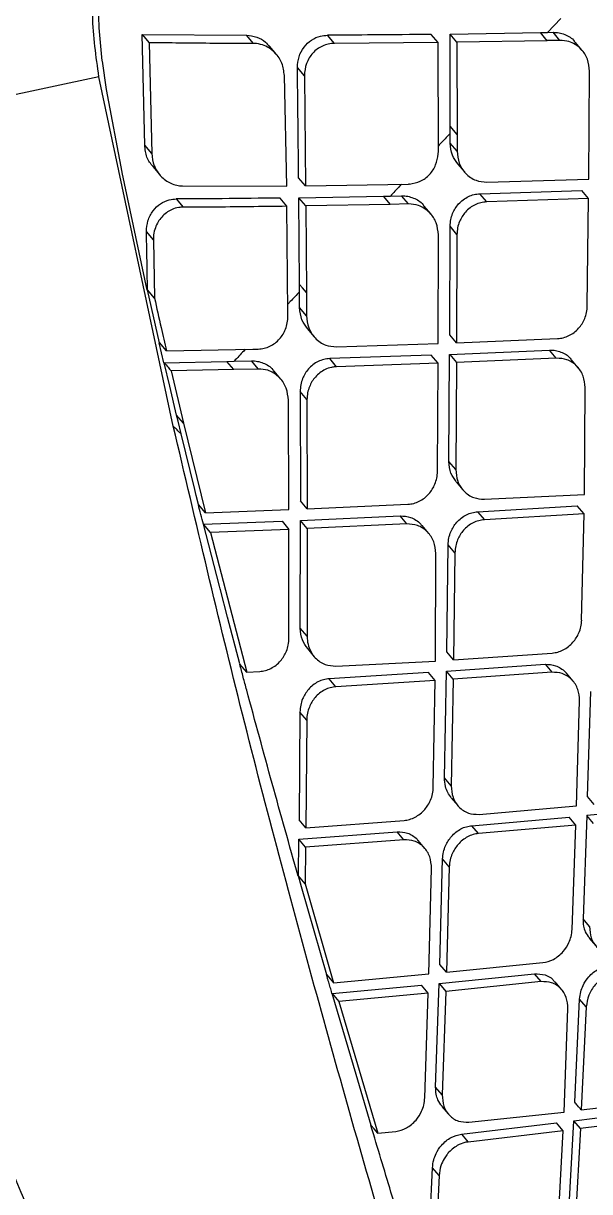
# Model space of a CAD drawing. Extents: x 0 to 84, y -21 to 126.
# Drawn here: x 8.492 to 9.404, y 63.397 to 65.278 of the extents above; entities that cross this region are included whole.
import ezdxf

# ---------------------------------------------------------------- set-up
doc = ezdxf.new("R2010")
doc.units = 0
doc.header["$MEASUREMENT"] = 0
doc.layers.add('1', color=4, linetype='Continuous')

# ---------------------------------------------------------------- blocks, each defined once
blk = doc.blocks.new('PRODIGY')
at = {"layer": '1', "color": 3, "linetype": 'Continuous', "lineweight": 25}
for p, q in [((9.3578, 65.286), (9.336, 65.2635)), ((8.6836, 65.2602), (8.8514, 65.2589)), ((8.6875, 65.0819), (8.6836, 65.2602)), ((8.6836, 65.2602), (8.6949, 65.2468)), ((8.8626, 65.2456), (8.8513, 65.259)), ((8.9929, 65.2458), (8.9818, 65.259)), ((9.1601, 65.2473), (9.149, 65.2604)), ((9.1792, 65.2608), (9.3249, 65.2633)), ((9.1794, 65.1122), (9.1792, 65.2608)), ((9.1903, 65.2477), (9.1793, 65.2608)), ((9.3249, 65.2633), (9.336, 65.2635)), ((9.3359, 65.2502), (9.3249, 65.2633)), ((9.3361, 65.2635), (9.3451, 65.2637)), ((9.3561, 65.2507), (9.3451, 65.2637)), ((8.6949, 65.2468), (8.6988, 65.0686)), ((8.8998, 65.2279), (8.8886, 65.2411)), ((9.1601, 65.2473), (8.9929, 65.2458)), ((9.1604, 65.0715), (9.1601, 65.2473)), ((9.3359, 65.2502), (9.1903, 65.2477)), ((9.1903, 65.2477), (9.1905, 65.0992)), ((9.3561, 65.2507), (9.3359, 65.2503)), ((9.3922, 65.2342), (9.3813, 65.2472)), ((8.6258, 65.1716), (8.6193, 65.217)), ((8.9446, 65.1937), (8.9334, 65.207)), ((9.4026, 65.0274), (9.404, 65.201)), ((8.6138, 65.1921), (7.8525, 65.0302)), ((8.7335, 64.6294), (8.6138, 65.1921)), ((8.9162, 65.0158), (8.9125, 65.1941)), ((8.9446, 65.1937), (8.9465, 65.0162)), ((8.651, 65.0384), (8.6258, 65.1716)), ((9.1905, 65.0992), (9.1794, 65.1123)), ((9.1794, 65.1008), (9.1794, 65.1122)), ((9.1794, 65.0852), (9.1794, 65.1008)), ((9.1905, 65.0722), (9.1794, 65.0852)), ((8.6988, 65.0686), (8.6875, 65.0819)), ((9.1603, 65.0677), (9.1605, 65.0715)), ((8.7004, 65.0473), (8.7117, 65.034)), ((9.1914, 65.0518), (9.2024, 65.0387)), ((8.6917, 64.8485), (8.651, 65.0381)), ((8.9465, 65.0162), (8.9354, 65.0293)), ((9.2385, 65.0223), (9.4026, 65.0274)), ((8.7485, 65.0162), (8.9162, 65.0158)), ((8.9465, 65.0162), (9.1123, 65.0192)), ((9.114, 65.0193), (9.1123, 65.0192)), ((9.2274, 65.0036), (9.3914, 65.0089)), ((9.4023, 64.9959), (9.3914, 65.0089)), ((8.7383, 64.9953), (8.7495, 64.982)), ((8.9166, 64.9835), (8.9055, 64.9967)), ((8.9357, 64.9971), (9.0718, 64.9997)), ((8.9368, 64.8576), (8.9357, 64.9972)), ((8.9468, 64.984), (8.9357, 64.9972)), ((9.0717, 64.9997), (9.0828, 64.9866)), ((9.0718, 64.9997), (9.0831, 64.9999)), ((9.0831, 64.9999), (9.1013, 65.0003)), ((9.1124, 64.9873), (9.1013, 65.0003)), ((9.2384, 64.9906), (9.2274, 65.0036)), ((9.4023, 64.9959), (9.2384, 64.9906)), ((9.4003, 64.8229), (9.4023, 64.9959)), ((8.9181, 64.813), (8.9166, 64.9835)), ((9.0828, 64.9866), (8.9468, 64.984)), ((8.9468, 64.984), (8.9479, 64.8445)), ((9.1124, 64.9873), (9.0828, 64.9866)), ((9.1486, 64.9707), (9.1375, 64.9838)), ((8.7016, 64.9295), (8.6903, 64.9428)), ((9.1601, 64.7625), (9.1605, 64.9373)), ((9.1788, 64.7766), (9.1793, 64.9512)), ((9.1903, 64.9382), (9.1793, 64.9512)), ((9.1903, 64.9382), (9.1897, 64.7636)), ((8.7016, 64.9295), (8.7033, 64.8354)), ((8.9369, 64.8458), (8.9368, 64.8576)), ((8.7114, 64.7638), (8.6921, 64.8487)), ((8.7033, 64.8354), (8.6921, 64.8487)), ((8.937, 64.8202), (8.9369, 64.8458)), ((8.9479, 64.8445), (8.9481, 64.8071)), ((8.9481, 64.8071), (8.937, 64.8202)), ((8.9492, 64.7865), (8.9603, 64.7734)), ((8.7185, 64.7315), (8.711, 64.7635)), ((8.7225, 64.7506), (8.7114, 64.7639)), ((9.1897, 64.7636), (9.1788, 64.7766)), ((9.1897, 64.7636), (9.3524, 64.7704)), ((8.7225, 64.7506), (8.8618, 64.7534)), ((8.9964, 64.757), (9.1601, 64.7624)), ((9.1775, 64.5727), (9.1786, 64.7449)), ((9.1786, 64.7449), (9.3396, 64.7518)), ((9.1787, 64.7449), (9.1896, 64.7319)), ((9.3504, 64.7389), (9.3395, 64.7518)), ((8.7185, 64.7316), (8.8198, 64.7336)), ((8.7277, 64.6938), (8.7189, 64.7316)), ((8.8198, 64.7336), (8.8314, 64.7339)), ((8.8309, 64.7204), (8.8198, 64.7336)), ((8.8314, 64.7339), (8.8596, 64.7345)), ((8.8707, 64.7214), (8.8596, 64.7345)), ((9.149, 64.7437), (8.9855, 64.7381)), ((8.9965, 64.725), (8.9855, 64.7381)), ((9.16, 64.7308), (8.9965, 64.725)), ((9.16, 64.7308), (9.149, 64.7437)), ((9.159, 64.5566), (9.16, 64.7308)), ((9.1896, 64.7319), (9.1884, 64.5597)), ((9.3504, 64.7389), (9.1896, 64.7319)), ((9.3857, 64.7235), (9.3748, 64.7363)), ((8.8309, 64.7204), (8.73, 64.7183)), ((8.73, 64.7183), (8.75, 64.6341)), ((8.8707, 64.7214), (8.8309, 64.7204)), ((8.9069, 64.7048), (8.8959, 64.7179)), ((8.7389, 64.6473), (8.7277, 64.6938)), ((9.3956, 64.5191), (9.3969, 64.6914)), ((8.9198, 64.495), (8.919, 64.6712)), ((8.9378, 64.6852), (8.9383, 64.5093)), ((8.9488, 64.6721), (8.9378, 64.6852)), ((8.9488, 64.6721), (8.9493, 64.4963)), ((8.75, 64.6341), (8.7388, 64.6473)), ((8.7412, 64.6374), (8.7389, 64.6473)), ((8.7462, 64.6169), (8.7413, 64.6373)), ((8.75, 64.6341), (8.7853, 64.49)), ((8.7682, 64.5274), (8.7461, 64.617)), ((9.1884, 64.5597), (9.1775, 64.5727)), ((9.1889, 64.5399), (9.1998, 64.527)), ((8.7706, 64.5176), (8.7682, 64.5274)), ((9.2345, 64.5116), (9.3956, 64.5191)), ((8.7742, 64.5033), (8.7706, 64.5176)), ((8.7853, 64.49), (8.7743, 64.5031)), ((8.9493, 64.4962), (8.9383, 64.5093)), ((8.9493, 64.4962), (9.1115, 64.5036)), ((9.2237, 64.4914), (9.3841, 64.5008)), ((9.395, 64.488), (9.3841, 64.5008)), ((8.7853, 64.49), (8.9197, 64.495)), ((8.9383, 64.4774), (9.0988, 64.4849)), ((9.1097, 64.4719), (9.0988, 64.4849)), ((9.2237, 64.4914), (9.2346, 64.4786)), ((9.395, 64.488), (9.2346, 64.4786)), ((9.3912, 64.3171), (9.395, 64.488)), ((8.7821, 64.4713), (8.9088, 64.4762)), ((8.8078, 64.3719), (8.7823, 64.4714)), ((8.7934, 64.4582), (8.7823, 64.4713)), ((8.9198, 64.4631), (8.7934, 64.4582)), ((8.9088, 64.4762), (8.9198, 64.4631)), ((8.9198, 64.2879), (8.9198, 64.4631)), ((8.9381, 64.304), (8.9383, 64.4774)), ((8.9493, 64.4644), (8.9384, 64.4774)), ((8.9493, 64.4644), (8.9491, 64.2911)), ((9.1097, 64.4719), (8.9493, 64.4644)), ((9.1449, 64.4565), (9.1341, 64.4694)), ((8.7934, 64.4582), (8.8519, 64.2332)), ((9.1739, 64.2658), (9.1762, 64.4384)), ((9.187, 64.4255), (9.1762, 64.4384)), ((9.187, 64.4255), (9.1847, 64.253)), ((9.1558, 64.251), (9.1563, 64.4243)), ((8.809, 64.3673), (8.8078, 64.3718)), ((8.8094, 64.3657), (8.809, 64.3673)), ((8.8209, 64.3218), (8.8094, 64.3657)), ((8.8409, 64.2463), (8.8209, 64.3218)), ((8.9491, 64.2911), (8.9381, 64.304)), ((8.9497, 64.2711), (8.9606, 64.2581)), ((9.1847, 64.2529), (9.1739, 64.2658)), ((9.1847, 64.2529), (9.3438, 64.264)), ((8.8519, 64.2332), (8.8409, 64.2462)), ((8.9953, 64.2428), (9.1558, 64.251)), ((9.1734, 64.2345), (9.3323, 64.2458)), ((9.3323, 64.2458), (9.343, 64.233)), ((8.8519, 64.2332), (8.8727, 64.2343)), ((9.1445, 64.2326), (8.9846, 64.2225)), ((8.9955, 64.2096), (8.9846, 64.2225)), ((9.1553, 64.2198), (8.9955, 64.2096)), ((9.1553, 64.2198), (9.1445, 64.2326)), ((9.1523, 64.048), (9.1553, 64.2198)), ((9.1702, 64.063), (9.1734, 64.2345)), ((9.1842, 64.2217), (9.1734, 64.2345)), ((9.1842, 64.2217), (9.181, 64.0502)), ((9.343, 64.233), (9.1842, 64.2217)), ((9.3773, 64.2187), (9.3666, 64.2315)), ((9.4006, 64.0328), (9.4058, 64.2019)), ((9.3829, 64.0176), (9.3879, 64.1869)), ((8.9375, 64.1689), (8.936, 63.9954)), ((8.9484, 64.156), (8.9375, 64.1689)), ((8.9484, 64.156), (8.9469, 63.9826)), ((9.181, 64.0502), (9.1702, 64.063)), ((9.181, 64.031), (9.1917, 64.0182)), ((9.4113, 64.0201), (9.4006, 64.0328)), ((9.2259, 64.0041), (9.3829, 64.0176)), ((9.5541, 64.0167), (9.3996, 64.0022)), ((8.9469, 63.9826), (8.936, 63.9954)), ((8.9469, 63.9826), (9.1052, 63.9944)), ((9.2144, 63.9859), (9.3712, 63.9996)), ((9.3819, 63.9869), (9.3712, 63.9996)), ((9.3996, 64.0022), (9.3934, 63.8359)), ((9.4103, 63.9895), (9.3996, 64.0022)), ((8.9356, 63.964), (9.0939, 63.976)), ((9.1046, 63.9633), (9.0939, 63.976)), ((9.2251, 63.9732), (9.2144, 63.9859)), ((9.3819, 63.9869), (9.2251, 63.9732)), ((9.3758, 63.8188), (9.3819, 63.9869)), ((8.9349, 63.9049), (8.9356, 63.964)), ((8.9465, 63.9512), (8.9356, 63.964)), ((9.1046, 63.9633), (8.9465, 63.9511)), ((9.1388, 63.9491), (9.1281, 63.9618)), ((8.9465, 63.9511), (8.9457, 63.8925)), ((9.1451, 63.7471), (9.1495, 63.9172)), ((9.1626, 63.7625), (9.1673, 63.9323)), ((9.178, 63.9196), (9.1673, 63.9323)), ((9.178, 63.9196), (9.1733, 63.7498)), ((8.9457, 63.8925), (8.935, 63.9053)), ((8.9399, 63.8876), (8.935, 63.9049)), ((8.9807, 63.7458), (8.94, 63.8876)), ((8.9457, 63.8925), (8.9915, 63.733)), ((9.404, 63.8233), (9.3934, 63.8359)), ((9.4033, 63.8049), (9.4139, 63.7923)), ((9.1617, 63.7318), (9.3154, 63.7473)), ((9.1733, 63.7498), (9.1626, 63.7625)), ((9.1733, 63.7498), (9.3287, 63.7653)), ((9.326, 63.7347), (9.3154, 63.7473)), ((8.9808, 63.7458), (8.9915, 63.733)), ((8.9893, 63.7155), (9.1334, 63.7291)), ((8.9915, 63.733), (9.1451, 63.7471)), ((9.1442, 63.7164), (9.1334, 63.7291)), ((9.156, 63.5649), (9.1617, 63.7318)), ((9.326, 63.7347), (9.1724, 63.7191)), ((9.3593, 63.7216), (9.3487, 63.7342)), ((8.9891, 63.7155), (8.9882, 63.7187)), ((9.0278, 63.5853), (8.9895, 63.7157)), ((8.9895, 63.7156), (9.0003, 63.7028)), ((9.1442, 63.7164), (9.0003, 63.7028)), ((9.1386, 63.5476), (9.1442, 63.7164)), ((9.1724, 63.7191), (9.1667, 63.5523)), ((9.0003, 63.7028), (9.0629, 63.4905)), ((9.3629, 63.5247), (9.3691, 63.6912)), ((9.38, 63.5406), (9.3879, 63.7065)), ((9.3985, 63.694), (9.3879, 63.7065)), ((9.3985, 63.694), (9.3906, 63.5281)), ((9.0522, 63.5032), (9.0278, 63.5853)), ((9.1667, 63.5523), (9.156, 63.5649)), ((9.3906, 63.5281), (9.543, 63.5469)), ((9.166, 63.5338), (9.1766, 63.5212)), ((9.2093, 63.5083), (9.3629, 63.5247)), ((9.3785, 63.5106), (9.5307, 63.5297)), ((9.1977, 63.4891), (9.3507, 63.5072)), ((9.3613, 63.4947), (9.3507, 63.5072)), ((9.3693, 63.3462), (9.3785, 63.5106)), ((9.3891, 63.4981), (9.3785, 63.5106)), ((9.5413, 63.5172), (9.3891, 63.4981)), ((9.0629, 63.4905), (9.0919, 63.4936)), ((9.1977, 63.489), (9.2084, 63.4764)), ((9.3613, 63.4947), (9.2084, 63.4764)), ((9.3524, 63.33), (9.3613, 63.4947)), ((9.3891, 63.4981), (9.3799, 63.3337)), ((9.1434, 63.2687), (9.1509, 63.4351)), ((9.1616, 63.4225), (9.1509, 63.4351)), ((9.1616, 63.4225), (9.154, 63.2561))]:
    blk.add_line(p, q, dxfattribs=at)
at = {"layer": '1', "color": 3, "linetype": 'Continuous', "lineweight": 25, "flags": 128}
for points in [[(9.1905, 65.0992), (9.1905, 65.0841), (9.1905, 65.0722)], [(8.9479, 64.8445), (8.9417, 64.8519), (8.9368, 64.8576)], [(8.8619, 64.7534), (8.8666, 64.7535), (8.8704, 64.7536)], [(9.1617, 63.7318), (9.1677, 63.7247), (9.1724, 63.7191)], [(9.0629, 63.4905), (9.0569, 63.4975), (9.0522, 63.5031)]]:
    blk.add_lwpolyline(points, dxfattribs=at)
at = {"layer": '1', "color": 3, "linetype": 'Continuous', "lineweight": 25}
for points, knots in [([(8.6138, 65.1921), (8.6091, 65.2247), (8.5998, 65.2898), (8.6093, 65.3896), (8.6352, 65.487), (8.6677, 65.5458), (8.684, 65.5752)], [0, 0, 0, 0, 0.2500215, 0.5000283, 0.7500282, 1, 1, 1, 1]), ([(8.6192, 65.2177), (8.6159, 65.2493), (8.6097, 65.3079), (8.6171, 65.3669), (8.6205, 65.394)], [0, 0, 0, 0, 0.540338, 1, 1, 1, 1]), ([(8.8514, 65.259), (8.8569, 65.2583), (8.8681, 65.257), (8.8809, 65.2499), (8.8862, 65.2431), (8.8881, 65.2407)], [0, 0, 0, 0, 0.392431, 0.783973, 1, 1, 1, 1]), ([(8.9334, 65.207), (8.9339, 65.2128), (8.9348, 65.2244), (8.9431, 65.2402), (8.9555, 65.2518), (8.9691, 65.2581), (8.978, 65.2587), (8.9818, 65.259)], [0, 0, 0, 0, 0.221507, 0.4435, 0.653048, 0.851263, 1, 1, 1, 1]), ([(9.149, 65.2604), (9.1178, 65.26), (9.0622, 65.2594), (9.0063, 65.2591), (8.9818, 65.259)], [0, 0, 0, 0, 0.560003, 1, 1, 1, 1]), ([(9.3451, 65.2637), (9.3484, 65.2636), (9.3549, 65.2634), (9.3668, 65.2594), (9.3766, 65.254), (9.3804, 65.2478), (9.3809, 65.2469)], [0, 0, 0, 0, 0.23325, 0.465871, 0.928994, 1, 1, 1, 1]), ([(8.8626, 65.2456), (8.8626, 65.2456), (8.8625, 65.2456), (8.8624, 65.2456), (8.862, 65.2456), (8.8605, 65.2456), (8.8546, 65.2456), (8.8316, 65.2456), (8.7773, 65.246), (8.7274, 65.2465), (8.6949, 65.2468)], [0, 0, 0, 0, 0.000269, 0.000741, 0.002266, 0.007698, 0.028187, 0.107565, 0.420013, 1, 1, 1, 1]), ([(8.9125, 65.1941), (8.9116, 65.2009), (8.9098, 65.2144), (8.9002, 65.2285), (8.8898, 65.2375), (8.8797, 65.2429), (8.8705, 65.2452), (8.8644, 65.246), (8.8628, 65.2457), (8.8626, 65.2457)], [0, 0, 0, 0, 0.250537, 0.501, 0.632845, 0.776759, 0.933594, 0.991616, 1, 1, 1, 1]), ([(8.9929, 65.2458), (8.9897, 65.2456), (8.9832, 65.2452), (8.9738, 65.2419), (8.9653, 65.237), (8.958, 65.2304), (8.9521, 65.2225), (8.9461, 65.2104), (8.9452, 65.2004), (8.9446, 65.1937)], [0, 0, 0, 0, 0.127221, 0.252195, 0.375641, 0.498263, 0.620203, 0.747611, 1, 1, 1, 1]), ([(9.404, 65.201), (9.4033, 65.2076), (9.4019, 65.2207), (9.3924, 65.2354), (9.3814, 65.2442), (9.3697, 65.2498), (9.3611, 65.2504), (9.3561, 65.2507)], [0, 0, 0, 0, 0.249255, 0.49811, 0.667579, 0.807709, 1, 1, 1, 1]), ([(8.9354, 65.0293), (8.935, 65.0625), (8.9344, 65.1217), (8.9337, 65.1809), (8.9334, 65.207)], [0, 0, 0, 0, 0.559995, 1, 1, 1, 1]), ([(9.1794, 65.1008), (9.1739, 65.095), (9.1676, 65.0884), (9.1612, 65.0818), (9.1604, 65.0809)], [0, 0, 0, 0, 0.871034, 1, 1, 1, 1]), ([(9.1918, 65.0521), (9.1885, 65.0565), (9.1812, 65.0661), (9.18, 65.0785), (9.1794, 65.0852)], [0, 0, 0, 0, 0.461991, 1, 1, 1, 1]), ([(8.701, 65.0478), (8.699, 65.0499), (8.6928, 65.0566), (8.6886, 65.0689), (8.6878, 65.0786), (8.6875, 65.0819)], [0, 0, 0, 0, 0.233492, 0.736007, 1, 1, 1, 1]), ([(8.6988, 65.0686), (8.6996, 65.0618), (8.701, 65.0505), (8.7078, 65.0387), (8.7162, 65.0285), (8.7263, 65.0212), (8.7387, 65.0169), (8.7453, 65.0164), (8.7485, 65.0162)], [0, 0, 0, 0, 0.250279, 0.417579, 0.502684, 0.752918, 0.880863, 1, 1, 1, 1]), ([(9.114, 65.0192), (9.1199, 65.0203), (9.1318, 65.0224), (9.1468, 65.0339), (9.1573, 65.0497), (9.1593, 65.0617), (9.1603, 65.0677)], [0, 0, 0, 0, 0.250656, 0.501265, 0.750499, 1, 1, 1, 1]), ([(9.1905, 65.0722), (9.1912, 65.0656), (9.1926, 65.0524), (9.2018, 65.0382), (9.2119, 65.0297), (9.2232, 65.0236), (9.2325, 65.0228), (9.2385, 65.0223)], [0, 0, 0, 0, 0.248176, 0.498559, 0.639655, 0.770283, 1, 1, 1, 1]), ([(9.2412, 61.229), (9.2193, 61.27), (9.1755, 61.352), (9.1029, 61.495), (9.0194, 61.6562), (8.9241, 61.8401), (8.8155, 62.0472), (8.6932, 62.2751), (8.5619, 62.5204), (8.4087, 62.8066), (8.2355, 63.1337), (8.0458, 63.5), (7.8576, 63.874), (7.6726, 64.2542), (7.4917, 64.6389), (7.376, 64.8988), (7.3183, 65.0287)], [0, 0, 0, 0, 0.062319, 0.124752, 0.187451, 0.250906, 0.314486, 0.37751, 0.44061, 0.503896, 0.587131, 0.669779, 0.75236, 0.835034, 0.917583, 1, 1, 1, 1]), ([(7.8527, 65.0302), (7.9059, 64.8828), (8.0123, 64.5877), (8.1791, 64.1514), (8.3516, 63.7221), (8.5264, 63.302), (8.681, 62.9478), (8.8088, 62.6565), (8.9132, 62.425), (9.0089, 62.2057), (9.1113, 61.9887), (9.2044, 61.7719), (9.2986, 61.5709), (9.3517, 61.4569), (9.3783, 61.3998)], [0, 0, 0, 0, 0.0993044, 0.1988023, 0.2983846, 0.3983175, 0.4984055, 0.5609174, 0.6237893, 0.6873655, 0.750255, 0.8333895, 0.9165324, 1, 1, 1, 1]), ([(9.1892, 61.1649), (9.165, 61.2045), (9.1168, 61.284), (9.0351, 61.4223), (8.9457, 61.5794), (8.846, 61.7596), (8.7362, 61.9641), (8.6145, 62.1913), (8.4857, 62.4383), (8.3367, 62.729), (8.1697, 63.064), (7.9877, 63.4408), (7.8076, 63.8263), (7.6304, 64.2186), (7.4565, 64.6152), (7.3439, 64.8824), (7.2876, 65.0158)], [0, 0, 0, 0, 0.06234, 0.124818, 0.187363, 0.250453, 0.313852, 0.376637, 0.439459, 0.502671, 0.586016, 0.668823, 0.751617, 0.834542, 0.917364, 1, 1, 1, 1]), ([(9.3781, 61.3995), (9.375, 61.406), (9.3577, 61.4421), (9.3255, 61.5117), (9.2812, 61.6007), (9.2365, 61.6905), (9.1951, 61.7791), (9.147, 61.8839), (9.0889, 62.0073), (9.0195, 62.1499), (8.9448, 62.3162), (8.8668, 62.4901), (8.7823, 62.6801), (8.6921, 62.8854), (8.5962, 63.1053), (8.4987, 63.3322), (8.402, 63.5631), (8.3043, 63.8018), (8.2165, 64.0201), (8.1413, 64.2113), (8.0763, 64.3795), (8.0086, 64.5584), (7.9422, 64.7358), (7.8845, 64.892), (7.852, 64.9847), (7.838, 65.0248)], [0, 0, 0, 0, 0.009738, 0.054601, 0.100033, 0.132056, 0.170263, 0.205637, 0.248795, 0.300159, 0.346151, 0.397485, 0.446642, 0.498592, 0.555879, 0.611206, 0.664279, 0.721091, 0.779345, 0.816198, 0.852883, 0.894557, 0.93795, 0.973138, 1, 1, 1, 1]), ([(9.1013, 65.019), (9.1002, 65.0179), (9.0941, 65.0115), (9.0881, 65.0052), (9.0831, 65)], [0, 0, 0, 0, 0.17706, 1, 1, 1, 1]), ([(8.6903, 64.9428), (8.6907, 64.9487), (8.6915, 64.9605), (8.6999, 64.9764), (8.7122, 64.9881), (8.7257, 64.9943), (8.7345, 64.995), (8.7383, 64.9953)], [0, 0, 0, 0, 0.222878, 0.446341, 0.656193, 0.853441, 1, 1, 1, 1]), ([(8.9055, 64.9967), (8.8743, 64.9963), (8.8187, 64.9957), (8.7629, 64.9954), (8.7383, 64.9953)], [0, 0, 0, 0, 0.560005, 1, 1, 1, 1]), ([(9.1013, 65.0003), (9.1046, 65.0002), (9.1111, 65), (9.1231, 64.996), (9.1329, 64.9906), (9.1367, 64.9843), (9.1372, 64.9835)], [0, 0, 0, 0, 0.233907, 0.467136, 0.932001, 1, 1, 1, 1]), ([(9.1793, 64.9512), (9.1795, 64.9548), (9.18, 64.9618), (9.1839, 64.9744), (9.1908, 64.9857), (9.2002, 64.9943), (9.2087, 64.9994), (9.2179, 65.0028), (9.2242, 65.0033), (9.2274, 65.0036)], [0, 0, 0, 0, 0.139117, 0.268684, 0.499157, 0.623925, 0.748628, 0.873792, 1, 1, 1, 1]), ([(9.2384, 64.9906), (9.2352, 64.9903), (9.2288, 64.9897), (9.2196, 64.9863), (9.2112, 64.9812), (9.2018, 64.9726), (9.1949, 64.9614), (9.191, 64.9488), (9.1905, 64.9418), (9.1903, 64.9382)], [0, 0, 0, 0, 0.126603, 0.25198, 0.376759, 0.501482, 0.731693, 0.861088, 1, 1, 1, 1]), ([(8.7495, 64.982), (8.7471, 64.9819), (8.7407, 64.9818), (8.7314, 64.9786), (8.7221, 64.9732), (8.7147, 64.9665), (8.7087, 64.9583), (8.7042, 64.9485), (8.7016, 64.9387), (8.7016, 64.9321), (8.7015, 64.9295)], [0, 0, 0, 0, 0.091979, 0.248265, 0.372154, 0.497583, 0.620126, 0.748644, 0.901111, 1, 1, 1, 1]), ([(8.9166, 64.9835), (8.876, 64.9829), (8.8248, 64.9822), (8.7694, 64.982), (8.7544, 64.9818), (8.75, 64.9819), (8.7495, 64.982)], [0, 0, 0, 0, 0.730235, 0.922645, 0.991427, 1, 1, 1, 1]), ([(9.1605, 64.9373), (9.1598, 64.9439), (9.1584, 64.9571), (9.1489, 64.9715), (9.1384, 64.9802), (9.1269, 64.9861), (9.1179, 64.9868), (9.1124, 64.9873)], [0, 0, 0, 0, 0.249153, 0.498363, 0.652257, 0.787139, 1, 1, 1, 1]), ([(8.6921, 64.8487), (8.6917, 64.8663), (8.6912, 64.8976), (8.6906, 64.929), (8.6903, 64.9428)], [0, 0, 0, 0, 0.560002, 1, 1, 1, 1]), ([(8.8937, 60.9626), (8.8357, 61.021), (8.7194, 61.1379), (8.5276, 61.3644), (8.3302, 61.6227), (8.1293, 61.9114), (7.9271, 62.2263), (7.7249, 62.5652), (7.524, 62.924), (7.3253, 63.2992), (7.1288, 63.6886), (6.9338, 64.091), (6.74, 64.5029), (6.6105, 64.7835), (6.5459, 64.9236)], [0, 0, 0, 0, 0.083648, 0.167746, 0.251461, 0.334457, 0.417447, 0.500935, 0.584376, 0.667336, 0.750217, 0.833366, 0.916826, 1, 1, 1, 1]), ([(6.4742, 64.9085), (6.5349, 64.7807), (6.6565, 64.5249), (6.835, 64.1593), (7.0046, 63.8202), (7.1602, 63.5184), (7.3009, 63.2534), (7.4268, 63.023), (7.5383, 62.8244), (7.6382, 62.6511), (7.719, 62.5145), (7.7835, 62.4075), (7.8335, 62.3259), (7.8798, 62.2515), (7.9223, 62.1839), (7.9639, 62.1188), (8.0106, 62.0466), (8.0684, 61.9587), (8.1407, 61.8513), (8.2272, 61.7264), (8.3274, 61.5867), (8.4406, 61.4358), (8.5648, 61.2796), (8.698, 61.1224), (8.7836, 61.0327), (8.8284, 60.9857)], [0, 0, 0, 0, 0.076963, 0.154073, 0.224836, 0.28925, 0.347497, 0.398796, 0.444305, 0.484589, 0.521362, 0.543326, 0.563782, 0.582739, 0.600203, 0.616182, 0.633966, 0.657872, 0.687924, 0.724152, 0.766643, 0.815573, 0.871049, 0.932451, 1, 1, 1, 1]), ([(8.9368, 64.8458), (8.9318, 64.8405), (8.9255, 64.8339), (8.9193, 64.8272), (8.918, 64.8259)], [0, 0, 0, 0, 0.7976331, 1, 1, 1, 1]), ([(8.7033, 64.8354), (8.7068, 64.8196), (8.7131, 64.7913), (8.7196, 64.7631), (8.7225, 64.7506)], [0, 0, 0, 0, 0.55781, 1, 1, 1, 1]), ([(8.9496, 64.7868), (8.9462, 64.7913), (8.9388, 64.8009), (8.9377, 64.8135), (8.937, 64.8202)], [0, 0, 0, 0, 0.4595021, 1, 1, 1, 1]), ([(9.3524, 64.7704), (9.3555, 64.7707), (9.3617, 64.7714), (9.3708, 64.7749), (9.3792, 64.78), (9.3886, 64.7887), (9.3955, 64.7999), (9.3996, 64.8124), (9.4001, 64.8194), (9.4003, 64.8229)], [0, 0, 0, 0, 0.124636, 0.249434, 0.374886, 0.501305, 0.731911, 0.861294, 1, 1, 1, 1]), ([(8.8704, 64.7536), (8.8736, 64.7538), (8.88, 64.7544), (8.8892, 64.7578), (8.8977, 64.7629), (8.9071, 64.7717), (8.9138, 64.7831), (8.9176, 64.7958), (8.918, 64.8028), (8.9182, 64.8064)], [0, 0, 0, 0, 0.125494, 0.250482, 0.375623, 0.501379, 0.732595, 0.861775, 1, 1, 1, 1]), ([(8.9182, 64.8064), (8.9181, 64.8076), (8.9181, 64.8098), (8.9181, 64.812), (8.9181, 64.813)], [0, 0, 0, 0, 0.559922, 1, 1, 1, 1]), ([(8.9481, 64.8071), (8.9488, 64.8005), (8.9503, 64.7872), (8.9596, 64.773), (8.9697, 64.7644), (8.981, 64.7583), (8.9904, 64.7575), (8.9964, 64.757)], [0, 0, 0, 0, 0.248317, 0.49882, 0.639353, 0.769718, 1, 1, 1, 1]), ([(8.8495, 64.7531), (8.8486, 64.7522), (8.8426, 64.7458), (8.8366, 64.7394), (8.8314, 64.7339)], [0, 0, 0, 0, 0.141125, 1, 1, 1, 1]), ([(9.3396, 64.7518), (9.3427, 64.7518), (9.3491, 64.7517), (9.3606, 64.7481), (9.3702, 64.7431), (9.3739, 64.7369), (9.3744, 64.736)], [0, 0, 0, 0, 0.233988, 0.465528, 0.921045, 1, 1, 1, 1]), ([(8.7188, 64.7316), (8.7209, 64.7291), (8.7247, 64.7247), (8.7284, 64.7203), (8.73, 64.7183)], [0, 0, 0, 0, 0.560001, 1, 1, 1, 1]), ([(8.8596, 64.7345), (8.8629, 64.7344), (8.8693, 64.7342), (8.8813, 64.7302), (8.8911, 64.7248), (8.8949, 64.7185), (8.8954, 64.7176)], [0, 0, 0, 0, 0.233603, 0.465775, 0.926388, 1, 1, 1, 1]), ([(8.9855, 64.7381), (8.9823, 64.7378), (8.9759, 64.7372), (8.9667, 64.7337), (8.9583, 64.7286), (8.949, 64.7198), (8.9422, 64.7086), (8.9384, 64.6959), (8.938, 64.6888), (8.9378, 64.6852)], [0, 0, 0, 0, 0.126054, 0.251194, 0.37606, 0.501207, 0.730375, 0.860141, 1, 1, 1, 1]), ([(9.3969, 64.6914), (9.3963, 64.6978), (9.395, 64.7106), (9.3861, 64.7242), (9.3763, 64.7322), (9.3654, 64.7379), (9.3563, 64.7385), (9.3504, 64.7389)], [0, 0, 0, 0, 0.249117, 0.498856, 0.638395, 0.768499, 1, 1, 1, 1]), ([(8.919, 64.6712), (8.9183, 64.6778), (8.9167, 64.6911), (8.9071, 64.7059), (8.8961, 64.7148), (8.8844, 64.7205), (8.8757, 64.7211), (8.8707, 64.7214)], [0, 0, 0, 0, 0.249817, 0.498545, 0.665337, 0.804452, 1, 1, 1, 1]), ([(8.9965, 64.725), (8.9964, 64.725), (8.9961, 64.7251), (8.9953, 64.725), (8.9927, 64.7249), (8.9867, 64.7239), (8.9782, 64.721), (8.9694, 64.7155), (8.96, 64.7068), (8.9533, 64.6955), (8.9494, 64.6828), (8.949, 64.6757), (8.9488, 64.6721)], [0, 0, 0, 0, 0.003562, 0.009889, 0.031041, 0.107663, 0.251167, 0.375144, 0.501387, 0.730511, 0.860204, 1, 1, 1, 1]), ([(9.6327, 61.6004), (9.6147, 61.6525), (9.5787, 61.7571), (9.5148, 61.9445), (9.4451, 62.1505), (9.3705, 62.3753), (9.2924, 62.616), (9.1976, 62.916), (9.0866, 63.2808), (8.9634, 63.7134), (8.843, 64.1635), (8.7701, 64.4739), (8.7335, 64.6294)], [0, 0, 0, 0, 0.080977, 0.162706, 0.245456, 0.32577, 0.407713, 0.491267, 0.616464, 0.743326, 0.871464, 1, 1, 1, 1]), ([(8.7457, 64.6173), (8.7436, 64.6193), (8.7396, 64.6233), (8.7355, 64.6274), (8.7335, 64.6294)], [0, 0, 0, 0, 0.500018, 1, 1, 1, 1]), ([(9.1115, 64.5036), (9.1146, 64.5039), (9.1208, 64.5046), (9.1298, 64.5081), (9.1382, 64.5134), (9.1475, 64.5221), (9.1543, 64.5334), (9.1583, 64.546), (9.1588, 64.553), (9.159, 64.5566)], [0, 0, 0, 0, 0.124003, 0.248526, 0.374111, 0.501047, 0.73053, 0.860318, 1, 1, 1, 1]), ([(9.1893, 64.5401), (9.186, 64.5445), (9.1789, 64.5538), (9.178, 64.5661), (9.1775, 64.5727)], [0, 0, 0, 0, 0.462424, 1, 1, 1, 1]), ([(9.1884, 64.5597), (9.189, 64.5533), (9.1903, 64.5404), (9.1991, 64.5266), (9.2087, 64.5185), (9.2196, 64.5127), (9.2287, 64.512), (9.2345, 64.5116)], [0, 0, 0, 0, 0.249347, 0.499136, 0.637154, 0.766673, 1, 1, 1, 1]), ([(8.7819, 64.4713), (8.7806, 64.4766), (8.7779, 64.4872), (8.7752, 64.4978), (8.7739, 64.5031)], [0, 0, 0, 0, 0.500006, 1, 1, 1, 1]), ([(9.0988, 64.4849), (9.1046, 64.4845), (9.1137, 64.484), (9.1244, 64.4782), (9.1308, 64.4739), (9.1331, 64.47), (9.1336, 64.4691)], [0, 0, 0, 0, 0.425342, 0.66478, 0.921966, 1, 1, 1, 1]), ([(9.1762, 64.4384), (9.1764, 64.442), (9.1769, 64.4491), (9.181, 64.4617), (9.1878, 64.4729), (9.1971, 64.4816), (9.2054, 64.4868), (9.2144, 64.4904), (9.2206, 64.4911), (9.2237, 64.4914)], [0, 0, 0, 0, 0.142173, 0.272978, 0.499997, 0.626383, 0.751544, 0.875925, 1, 1, 1, 1]), ([(9.1563, 64.4243), (9.1556, 64.4307), (9.1543, 64.4436), (9.1453, 64.4572), (9.1356, 64.4653), (9.1247, 64.471), (9.1155, 64.4716), (9.1097, 64.4719)], [0, 0, 0, 0, 0.249357, 0.499174, 0.637967, 0.767733, 1, 1, 1, 1]), ([(9.2346, 64.4786), (9.2315, 64.4782), (9.2253, 64.4775), (9.2163, 64.4739), (9.2079, 64.4687), (9.1987, 64.46), (9.1919, 64.4488), (9.1878, 64.4362), (9.1873, 64.4292), (9.187, 64.4255)], [0, 0, 0, 0, 0.124581, 0.249308, 0.374599, 0.500879, 0.727519, 0.858089, 1, 1, 1, 1]), ([(9.3438, 64.264), (9.3468, 64.2644), (9.3528, 64.2652), (9.3617, 64.2688), (9.37, 64.2741), (9.3793, 64.2828), (9.3862, 64.294), (9.3904, 64.3065), (9.3909, 64.3135), (9.3913, 64.3171)], [0, 0, 0, 0, 0.122408, 0.246484, 0.372563, 0.500784, 0.727408, 0.858042, 1, 1, 1, 1]), ([(8.95, 64.2713), (8.9468, 64.2757), (8.9396, 64.2851), (8.9387, 64.2974), (8.9381, 64.304)], [0, 0, 0, 0, 0.463208, 1, 1, 1, 1]), ([(8.8727, 64.2343), (8.8757, 64.2347), (8.8819, 64.2354), (8.8909, 64.239), (8.8992, 64.2443), (8.9085, 64.2531), (8.9152, 64.2644), (8.9192, 64.2771), (8.9196, 64.2842), (8.9198, 64.2879)], [0, 0, 0, 0, 0.123463, 0.24776, 0.373377, 0.50067, 0.728983, 0.859183, 1, 1, 1, 1]), ([(8.9491, 64.2911), (8.9491, 64.2903), (8.9491, 64.2882), (8.9496, 64.2817), (8.9524, 64.2699), (8.9598, 64.2579), (8.9694, 64.2497), (8.9803, 64.2439), (8.9894, 64.2432), (8.9953, 64.2428)], [0, 0, 0, 0, 0.029836, 0.081469, 0.249803, 0.499944, 0.636951, 0.765981, 1, 1, 1, 1]), ([(8.8517, 64.2043), (8.8498, 64.2113), (8.8461, 64.2252), (8.8424, 64.2391), (8.8405, 64.2461)], [0, 0, 0, 0, 0.500007, 1, 1, 1, 1]), ([(9.3323, 64.2458), (9.3381, 64.2455), (9.347, 64.2452), (9.3577, 64.2397), (9.3629, 64.2355), (9.3657, 64.2325), (9.3663, 64.2318), (9.3666, 64.2314)], [0, 0, 0, 0, 0.436556, 0.675985, 0.929329, 0.963834, 1, 1, 1, 1]), ([(8.9846, 64.2225), (8.9815, 64.2221), (8.9754, 64.2214), (8.9664, 64.2178), (8.9581, 64.2124), (8.949, 64.2037), (8.9422, 64.1924), (8.9382, 64.1798), (8.9377, 64.1727), (8.9375, 64.1689)], [0, 0, 0, 0, 0.123931, 0.24833, 0.37371, 0.500549, 0.725663, 0.856724, 1, 1, 1, 1]), ([(9.3879, 64.1869), (9.3874, 64.1933), (9.3864, 64.206), (9.3779, 64.2193), (9.3685, 64.227), (9.3578, 64.2324), (9.3488, 64.2328), (9.343, 64.233)], [0, 0, 0, 0, 0.250088, 0.499198, 0.635509, 0.764473, 1, 1, 1, 1]), ([(8.9345, 63.9048), (8.9206, 63.9544), (8.8926, 64.0535), (8.8654, 64.154), (8.8518, 64.2043)], [0, 0, 0, 0, 0.499973, 1, 1, 1, 1]), ([(8.9955, 64.2096), (8.9924, 64.2092), (8.9863, 64.2085), (8.9773, 64.2048), (8.969, 64.1995), (8.9598, 64.1908), (8.9531, 64.1795), (8.9491, 64.1669), (8.9486, 64.1597), (8.9484, 64.156)], [0, 0, 0, 0, 0.123914, 0.248356, 0.373715, 0.500537, 0.725704, 0.856756, 1, 1, 1, 1]), ([(9.1812, 64.0312), (9.1792, 64.0337), (9.175, 64.039), (9.171, 64.0499), (9.1705, 64.0583), (9.1702, 64.063)], [0, 0, 0, 0, 0.2915164, 0.6041801, 1, 1, 1, 1]), ([(9.181, 64.0502), (9.1815, 64.0438), (9.1826, 64.0311), (9.1911, 64.0178), (9.2004, 64.0101), (9.2111, 64.0046), (9.22, 64.0043), (9.2259, 64.0041)], [0, 0, 0, 0, 0.249355, 0.49942, 0.633715, 0.76196, 1, 1, 1, 1]), ([(9.1052, 63.9944), (9.1082, 63.9948), (9.1142, 63.9956), (9.123, 63.9993), (9.1313, 64.0047), (9.1405, 64.0135), (9.1473, 64.0247), (9.1515, 64.0372), (9.152, 64.0443), (9.1523, 64.048)], [0, 0, 0, 0, 0.121658, 0.245422, 0.371669, 0.500517, 0.725308, 0.856486, 1, 1, 1, 1]), ([(9.0939, 63.976), (9.0996, 63.9758), (9.1085, 63.9755), (9.119, 63.9701), (9.1249, 63.9659), (9.1273, 63.9624), (9.1278, 63.9616)], [0, 0, 0, 0, 0.435847, 0.673279, 0.923547, 1, 1, 1, 1]), ([(9.1673, 63.9323), (9.1676, 63.9361), (9.1682, 63.9433), (9.1725, 63.9559), (9.1794, 63.9669), (9.1885, 63.9756), (9.1967, 63.981), (9.2054, 63.9846), (9.2114, 63.9855), (9.2144, 63.9859)], [0, 0, 0, 0, 0.147768, 0.280711, 0.501391, 0.629345, 0.754888, 0.878343, 1, 1, 1, 1]), ([(9.2251, 63.9732), (9.2221, 63.9728), (9.2161, 63.9719), (9.2074, 63.9682), (9.1991, 63.9628), (9.1901, 63.9541), (9.1833, 63.9431), (9.179, 63.9306), (9.1783, 63.9234), (9.178, 63.9196)], [0, 0, 0, 0, 0.122298, 0.246265, 0.37221, 0.500399, 0.719859, 0.852432, 1, 1, 1, 1]), ([(9.1495, 63.9172), (9.149, 63.9235), (9.1479, 63.9363), (9.1394, 63.9496), (9.1301, 63.9573), (9.1194, 63.9627), (9.1104, 63.9631), (9.1046, 63.9633)], [0, 0, 0, 0, 0.249836, 0.499419, 0.634852, 0.763467, 1, 1, 1, 1]), ([(9.3934, 63.8359), (9.3935, 63.832), (9.3937, 63.8247), (9.3969, 63.8139), (9.4012, 63.8082), (9.4036, 63.8051)], [0, 0, 0, 0, 0.338959, 0.631085, 1, 1, 1, 1]), ([(9.404, 63.8233), (9.4044, 63.8171), (9.4052, 63.8047), (9.4133, 63.7919), (9.4221, 63.7847), (9.4322, 63.7795), (9.441, 63.7793), (9.4467, 63.7792)], [0, 0, 0, 0, 0.249605, 0.499435, 0.63084, 0.758147, 1, 1, 1, 1]), ([(9.3287, 63.7653), (9.3345, 63.7666), (9.3434, 63.7685), (9.3542, 63.7759), (9.3633, 63.7845), (9.3702, 63.7954), (9.3747, 63.8078), (9.3754, 63.815), (9.3758, 63.8188)], [0, 0, 0, 0, 0.241789, 0.368909, 0.499838, 0.717161, 0.850486, 1, 1, 1, 1]), ([(9.3154, 63.7473), (9.3211, 63.7472), (9.3318, 63.7468), (9.3432, 63.7409), (9.3469, 63.7353), (9.348, 63.7337)], [0, 0, 0, 0, 0.455846, 0.843241, 1, 1, 1, 1]), ([(9.3879, 63.7065), (9.3884, 63.7105), (9.3892, 63.718), (9.3939, 63.7304), (9.4008, 63.7411), (9.4097, 63.7495), (9.4205, 63.7567), (9.4293, 63.7587), (9.4351, 63.76)], [0, 0, 0, 0, 0.157978, 0.294585, 0.502897, 0.632663, 0.758864, 1, 1, 1, 1]), ([(9.4457, 63.7474), (9.4399, 63.7461), (9.431, 63.7441), (9.4202, 63.7368), (9.4106, 63.7276), (9.4014, 63.713), (9.3995, 63.7003), (9.3985, 63.694)], [0, 0, 0, 0, 0.243069, 0.370055, 0.500513, 0.749789, 1, 1, 1, 1]), ([(8.9832, 63.736), (8.9827, 63.7376), (8.9818, 63.7408), (8.9808, 63.744), (8.9804, 63.7456)], [0, 0, 0, 0, 0.500071, 1, 1, 1, 1]), ([(8.9882, 63.7187), (8.9874, 63.7216), (8.9857, 63.7274), (8.984, 63.7332), (8.9832, 63.736)], [0, 0, 0, 0, 0.500009, 1, 1, 1, 1]), ([(9.3691, 63.6912), (9.3687, 63.6974), (9.3678, 63.7097), (9.3596, 63.7223), (9.3507, 63.7295), (9.3405, 63.7345), (9.3317, 63.7346), (9.326, 63.7347)], [0, 0, 0, 0, 0.249592, 0.499429, 0.631715, 0.759299, 1, 1, 1, 1]), ([(9.1663, 63.5341), (9.1639, 63.5373), (9.1595, 63.5429), (9.1564, 63.5538), (9.1561, 63.561), (9.156, 63.5649)], [0, 0, 0, 0, 0.3752469, 0.6664203, 1, 1, 1, 1]), ([(9.0919, 63.4936), (9.0977, 63.4949), (9.1065, 63.497), (9.1173, 63.5044), (9.1262, 63.513), (9.133, 63.5239), (9.1375, 63.5364), (9.1383, 63.5437), (9.1386, 63.5476)], [0, 0, 0, 0, 0.240881, 0.368218, 0.499711, 0.712552, 0.847038, 1, 1, 1, 1]), ([(9.1667, 63.5523), (9.1671, 63.5461), (9.1679, 63.5336), (9.1759, 63.5209), (9.1847, 63.5137), (9.1948, 63.5086), (9.2035, 63.5084), (9.2093, 63.5083)], [0, 0, 0, 0, 0.249716, 0.499552, 0.630197, 0.7572, 1, 1, 1, 1]), ([(9.3906, 63.5281), (9.3886, 63.5304), (9.3851, 63.5346), (9.3816, 63.5388), (9.38, 63.5406)], [0, 0, 0, 0, 0.559955, 1, 1, 1, 1]), ([(9.1163, 63.2899), (9.1056, 63.3252), (9.0841, 63.3956), (9.0626, 63.4672), (9.0519, 63.503)], [0, 0, 0, 0, 0.499968, 1, 1, 1, 1]), ([(9.1509, 63.4351), (9.1514, 63.4393), (9.1522, 63.447), (9.157, 63.4594), (9.1639, 63.47), (9.1726, 63.4784), (9.1832, 63.4857), (9.192, 63.4877), (9.1977, 63.4891)], [0, 0, 0, 0, 0.163815, 0.302445, 0.503505, 0.633979, 0.760297, 1, 1, 1, 1]), ([(9.2084, 63.4765), (9.2081, 63.4765), (9.2075, 63.4765), (9.2058, 63.4762), (9.2001, 63.4751), (9.1891, 63.4705), (9.18, 63.4632), (9.1756, 63.4579), (9.1749, 63.457), (9.1728, 63.4542), (9.1687, 63.4481), (9.1635, 63.437), (9.1623, 63.4278), (9.1616, 63.4225)], [0, 0, 0, 0, 0.008726, 0.023769, 0.073386, 0.250612, 0.499649, 0.504776, 0.513392, 0.541134, 0.638454, 0.791522, 1, 1, 1, 1])]:
    blk.add_open_spline(points, degree=3, knots=knots, dxfattribs=at)

msp = doc.modelspace()

# ---------------------------------------------------------------- block references
at = {"layer": '1'}
msp.add_blockref('PRODIGY', (0, 0), dxfattribs=at)

doc.saveas('drawing.dxf')
